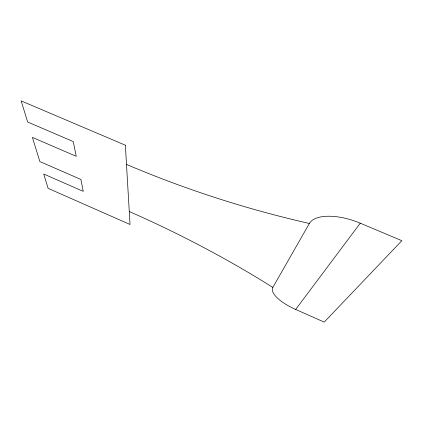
<?xml version="1.0" encoding="UTF-8"?>
<svg xmlns="http://www.w3.org/2000/svg" width="423" height="423" viewBox="0 0 423 423"><rect width="100%" height="100%" fill="white"/><g stroke="black" fill="none" stroke-linecap="round" stroke-linejoin="round"><path stroke-width="0.63" d="M272.84 287.439L309.366 223.471A42.501 18.929 19.5 0 1 360.28 223.185L401.85 240.692L324.224 322.115L295.661 309.456A32.645 11.41 21.9 0 1 272.84 287.439A285.208 70.979 26.5 0 0 129.269 211.521M295.661 309.456L360.28 223.185M309.366 223.471C246.794 209.274 185.544 189.53 126.493 164.42M125.361 145.211L21.15 100.886L27.664 122.009L73.29 141.589L76.24 156.325L32.407 137.396L39.857 161.565L80.878 179.452L83.257 191.355L43.696 174.012L48.122 188.362L130.035 224.481L125.361 145.211"/></g></svg>
